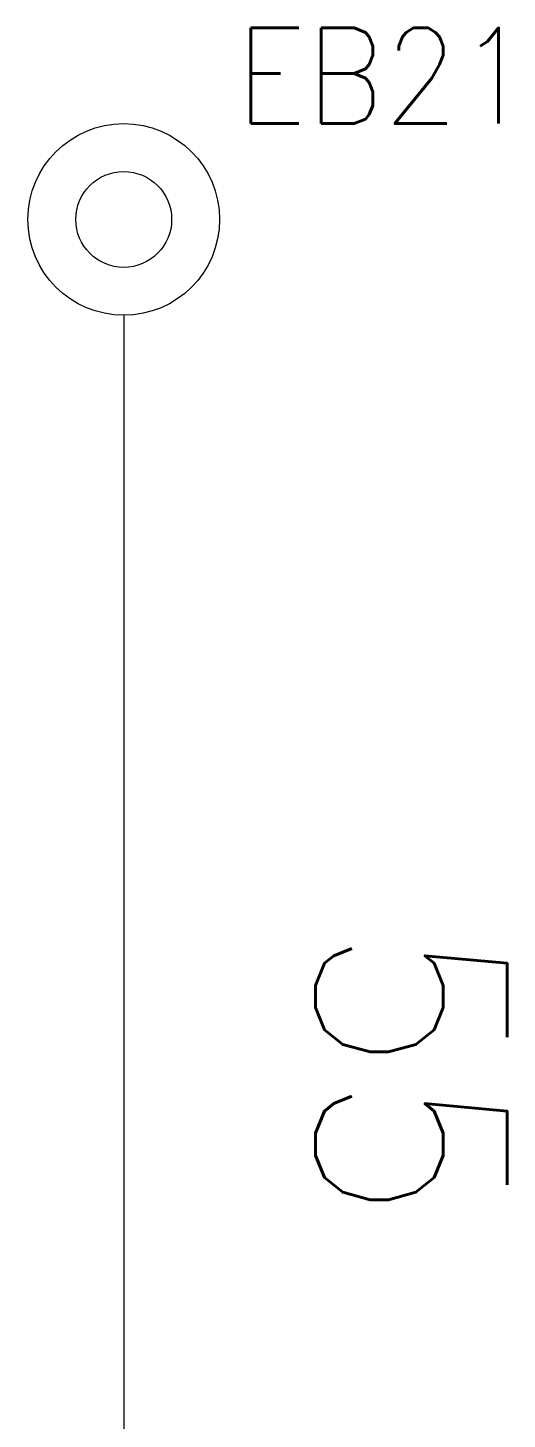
# Model space of a CAD drawing. Header units: inches. Extents: x 47316 to 59086, y 3141 to 11743.
# Drawn here: x 52717.03 to 52729.53, y 9989.6 to 10025.91 of the extents above; entities that cross this region are included whole.
import ezdxf

# ---------------------------------------------------------------- set-up
doc = ezdxf.new("R2010")
doc.units = ezdxf.units.IN
doc.header["$MEASUREMENT"] = 0
doc.styles.get("Standard").update_dxf_attribs({"font": ''})
doc.styles.get('Standard').set_extended_font_data('SimSun')
doc.linetypes.add('_VH_FELT_TAPE', pattern='A,0.4,-0.7,["FELT",Standard,S=0.3,R=0,X=-0.5,Y=-0.15],-0.7', length=1.8)

msp = doc.modelspace()

# ---------------------------------------------------------------- linework, layer by layer
at = {"color": 0, "linetype": '_VH_FELT_TAPE', "lineweight": 15, "ltscale": 5}
msp.add_line((52719.534, 10018.405), (52719.534, 9979.231), dxfattribs=at)
at = {"color": 0, "linetype": 'Continuous', "lineweight": 15}
for radius in [2.5, 1.25]:
    msp.add_circle((52719.534, 10020.905), radius, dxfattribs=at)

# ---------------------------------------------------------------- texts
at = {"color": 21, "linetype": 'Continuous', "lineweight": 15, "insert": (52722.462, 10025.905), "char_height": 2.5, "width": 8.57143, "attachment_point": 1}
msp.add_mtext('\\Fromans.shx;\\W0.9000000000;\\T1.0000000000;\\o\\lEB21', dxfattribs=at)
at = {"color": 7, "linetype": '_VH_FELT_TAPE', "lineweight": 18, "ltscale": 5, "insert": (52729.534, 10002.461), "char_height": 5, "width": 8.57143, "attachment_point": 1, "rotation": 270}
msp.add_mtext('\\Fromans.shx;\\W0.9000000000;\\T1.0000000000;\\o\\l55', dxfattribs=at)

doc.saveas('drawing.dxf')
